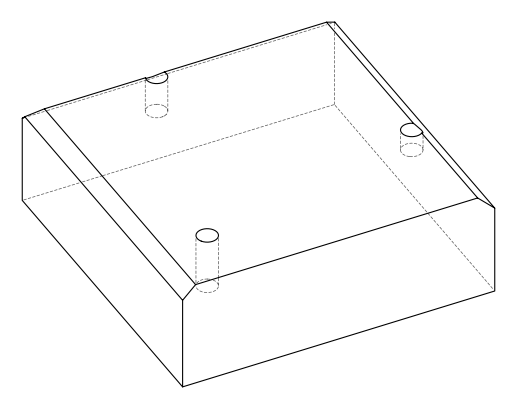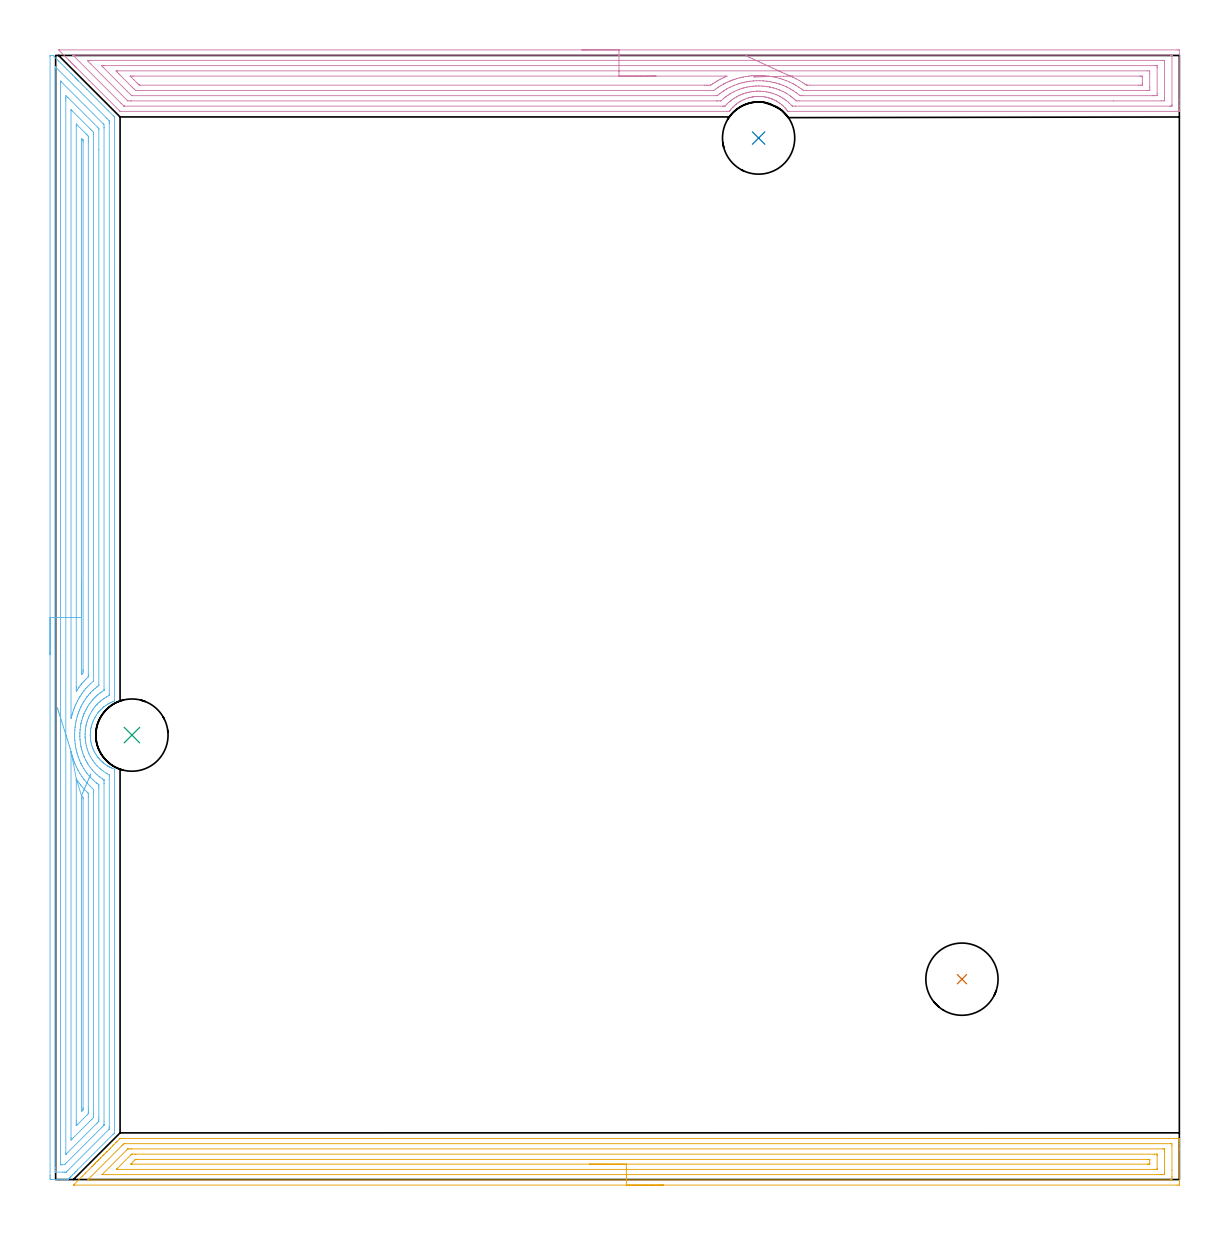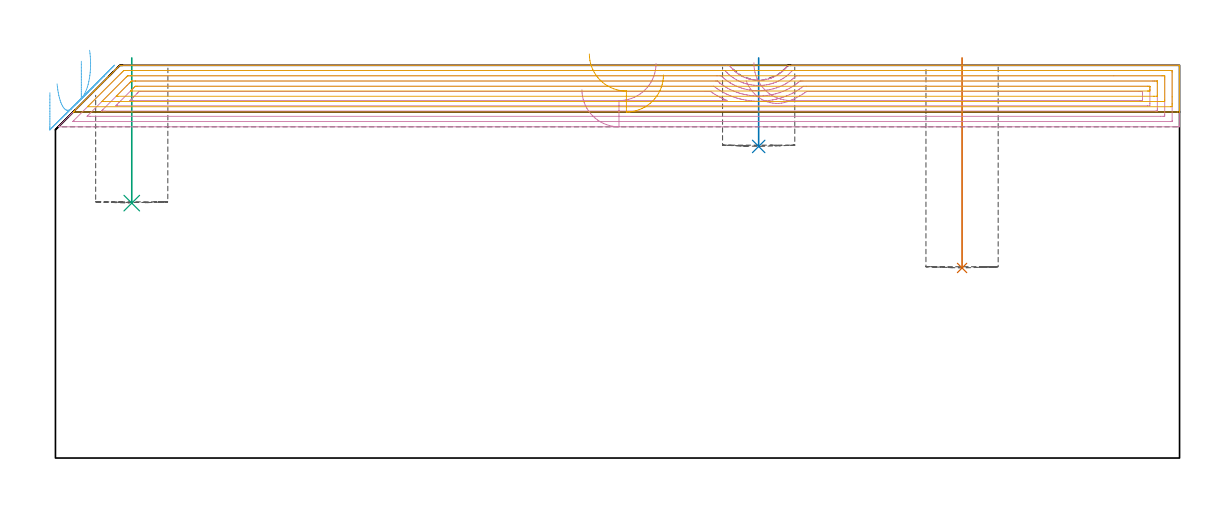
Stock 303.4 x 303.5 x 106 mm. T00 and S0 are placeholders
(PLAN: 6 operations, 1 tool changes, 43.3 min)
(1 INDEXABLE_INSERT_DRILL_BLIND_HOLE_FROM_SOLID | STEP1POCKET | NXT0302_010 | 0.23 min | 16252 mm3)
(2 INDEXABLE_INSERT_DRILL_BLIND_HOLE_FROM_SOLID_1 | STEP1POCKET_1 | NXT0302_010 | 0.1 min | 6465 mm3)
(3 INDEXABLE_INSERT_DRILL_BLIND_HOLE_FROM_SOLID_2 | STEP1POCKET_2 | NXT0302_010 | 0.16 min | 11031 mm3)
(4 AREA_MILL | FG_CHAMFER_SURFACE | UGT0205_001 | 14.56 min | 41700 mm3)
(5 AREA_MILL_1 | FG_CHAMFER_SURFACE_1 | UGT0205_001 | 11.93 min | 24036 mm3)
(6 AREA_MILL_2 | FG_CHAMFER_SURFACE_2 | UGT0205_001 | 16.34 min | 43105 mm3)
(TOOL NXT0302_010 | Index. Insert Drill 19.5mm [880-D1950L25-05] | D19.5 PA176 FL98 Z2)
(TOOL UGT0205_001 | Chamfer Mill 20 x 3 x 45 deg. | D20 FL50 Z2)
(OP 1 INDEXABLE_INSERT_DRILL_BLIND_HOLE_FROM_SOLID)
G17 G21 G94 G90
T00 M6
G54
G17 G0 G90 X244.7 Y54.1 S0 M3
G43 Z116. H1
G94 G81 G98 Z51.3 F250. R108.
G80
M5
M2
(OP 2 INDEXABLE_INSERT_DRILL_BLIND_HOLE_FROM_SOLID_1)
G17 G21 G94 G90
T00 M6
G54
G17 G0 G90 X189.8 Y281.2 S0 M3
G43 Z116. H1
G94 G81 G98 Z84.1 F250. R108.
G80
M5
M2
(OP 3 INDEXABLE_INSERT_DRILL_BLIND_HOLE_FROM_SOLID_2)
G17 G21 G94 G90
T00 M6
G54
G17 G0 G90 X20.6 Y120. S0 M3
G43 Z116. H1
G94 G81 G98 Z68.8 F250. R108.
G80
M5
M2
(OP 4 AREA_MILL)
G17 G21 G94 G90
T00 M6
G54
G17 G0 G90 X142.1 Y305. S1061 M3
G43 Z116. H0
Z99.4
G94 G1 X142.138 Z98.528 F250.
X142.252 Z97.664
X142.441 Z96.812
X142.703 Z95.98
X143.037 Z95.174
X143.44 Z94.4
X143.908 Z93.664
X144.439 Z92.972
X145.029 Z92.329
X145.672 Z91.74
X146.364 Z91.209
X147.1 Z90.74
X147.874 Z90.337
X148.68 Z90.003
X149.512 Z89.741
X150.363 Z89.552
X151.228 Z89.438
X152.1 Z89.4
X302.77
X303.262 Y304.995 Z89.403
X303.39 Y304.992 Z89.406
X303.4 Y304.86 Z89.538
Y291.433 Z102.961
Y290.036 Z104.36
Y289.678 Z104.717
Y288.961 Z105.439
Y288.727 Z105.673
X303.397 Y288.561 Z105.832
X303.39 Y288.402 Z105.988
X303.217 Y288.4 Z106.
X198.15
X197.711 Y288.407 Z105.993
X197.668 Y288.457 Z105.942
X197.632 Y288.503 Z105.896
X197.394 Y288.8 Z105.595
X197.256 Y288.974 Z105.424
X197.229 Y289.009 Z105.39
X197.155 Y289.094 Z105.305
X197.058 Y289.205 Z105.194
X196.958 Y289.312 Z105.087
X196.88 Y289.396 Z105.003
X196.591 Y289.678 Z104.718
X196.524 Y289.745 Z104.654
X196.362 Y289.903 Z104.496
X196.335 Y289.929 Z104.469
X196.288 Y289.97 Z104.427
X196.128 Y290.112 Z104.287
X196.066 Y290.164 Z104.235
X195.915 Y290.289 Z104.11
X195.559 Y290.556 Z103.842
X195.441 Y290.644 Z103.753
X195.133 Y290.848 Z103.548
X195.025 Y290.92 Z103.476
X194.668 Y291.141 Z103.257
X194.602 Y291.181 Z103.217
X194.548 Y291.212 Z103.186
X194.104 Y291.44 Z102.959
X193.68 Y291.637 Z102.76
X193.654 Y291.649 Z102.748
X193.465 Y291.726 Z102.674
X193.443 Y291.735 Z102.665
X193.233 Y291.816 Z102.578
X193.209 Y291.825 Z102.569
X192.948 Y291.919 Z102.479
X192.761 Y291.985 Z102.414
X192.501 Y292.065 Z102.334
X192.47 Y292.075 Z102.324
X191.867 Y292.219 Z102.179
X191.621 Y292.268 Z102.131
X191.421 Y292.307 Z102.092
X190.973 Y292.372 Z102.027
X190.853 Y292.384 Z102.015
X190.527 Y292.415 Z101.982
X190.103 Y292.434 Z101.955
X190.08 Y292.435 Z101.954
X189.799 Y292.439 Z101.956
X189.651 Y292.44 Z101.954
X189.633
X189.618 Z101.955
X189.548 Y292.436 Z101.956
X189.286 Y292.427 Z101.971
X189.186 Y292.423 Z101.975
X188.739 Y292.383 Z102.014
X188.315 Y292.327 Z102.07
X188.292 Y292.324 Z102.073
X188.216 Y292.311 Z102.088
X188.179 Y292.305 Z102.095
X187.845 Y292.243 Z102.155
X187.42 Y292.146 Z102.247
X187.399 Y292.142 Z102.253
X187.347 Y292.13 Z102.267
X187.199 Y292.093 Z102.307
X187.13 Y292.075 Z102.324
X186.973 Y292.021 Z102.375
X186.54 Y291.879 Z102.521
X186.505 Y291.867 Z102.532
X186.056 Y291.693 Z102.704
X185.611 Y291.495 Z102.902
X185.001 Y291.182 Z103.217
X184.718 Y291.015 Z103.384
X184.44 Y290.83 Z103.568
X184.267 Y290.715 Z103.682
X183.824 Y290.4 Z104.
X183.683 Y290.288 Z104.109
X183.406 Y290.048 Z104.351
X183.318 Y289.97 Z104.426
X183.301 Y289.956 Z104.44
X183.247 Y289.907 Z104.491
X183.057 Y289.73 Z104.668
X183.001 Y289.678 Z104.719
X182.93 Y289.613 Z104.785
X182.848 Y289.529 Z104.87
X182.719 Y289.396 Z105.003
X182.37 Y289. Z105.399
X182.207 Y288.8 Z105.596
X182.055 Y288.617 Z105.783
X182.034 Y288.591 Z105.809
X181.883 Y288.404 Z105.989
X181.161 Y288.4 Z106.
X17.525
X17.405 Y288.404 Z105.989
X17.293 Y288.506 Z105.892
X9.03 Y296.769 Z97.63
X5.587 Y300.211 Z94.185
X5.454 Y300.345 Z94.052
X5.286 Y300.513 Z93.885
X5.148 Y300.65 Z93.746
X5.006 Y300.792 Z93.605
X4.855 Y300.944 Z93.454
X4.709 Y301.089 Z93.306
X4.559 Y301.24 Z93.158
X4.424 Y301.375 Z93.023
X4.27 Y301.528 Z92.867
X4.112 Y301.687 Z92.711
X3.993 Y301.806 Z92.592
X3.831 Y301.967 Z92.428
X3.665 Y302.134 Z92.264
X3.562 Y302.237 Z92.161
X0.807 Y304.993 Z89.407
X0.983 Y305. Z89.4
X152.1
Y303.586 Z90.814
X300.982 Y303.585 Z90.815
X301.122 Y303.584 Z90.816
X301.344 Y303.58 Z90.82
X301.39 Y303.578 Z90.822
X301.395 Y303.546 Z90.854
X301.397 Y303.511 Z90.889
X301.4 Y303.312 Z91.088
Y290.146 Z104.254
X301.398 Y290.008 Z104.392
X301.394 Y289.899 Z104.501
X301.39 Y289.831 Z104.569
X301.357 Y289.821 Z104.579
X300.982 Y289.816 Z104.584
X300.842 Y289.815 Z104.585
X199.799
X199.045 Y289.82 Z104.58
X198.899 Y289.821 Z104.579
X198.787 Y289.93 Z104.47
X198.671 Y290.045 Z104.355
X198.163 Y290.556 Z103.844
X198.151 Y290.568 Z103.832
X197.808 Y290.891 Z103.509
X197.256 Y291.339 Z103.061
X197.131 Y291.433 Z102.967
X196.684 Y291.751 Z102.649
X196.362 Y291.965 Z102.435
X195.793 Y292.311 Z102.089
X195.468 Y292.481 Z101.919
X195.111 Y292.661 Z101.739
X194.574 Y292.902 Z101.498
X194.453 Y292.953 Z101.447
X194.367 Y292.986 Z101.414
X193.827 Y293.189 Z101.211
X193.68 Y293.24 Z101.16
X193.6 Y293.267 Z101.133
X193.115 Y293.406 Z100.994
X192.785 Y293.486 Z100.914
X192.389 Y293.578 Z100.822
X191.891 Y293.675 Z100.725
X191.31 Y293.76 Z100.64
X190.997 Y293.791 Z100.609
X190.336 Y293.838 Z100.562
X190.103 Y293.847 Z100.553
X189.432 Y293.848 Z100.552
X189.331 Y293.846 Z100.554
X189.306 Y293.845 Z100.555
X189.209 Y293.838 Z100.562
X188.596 Y293.79 Z100.61
X188.315 Y293.76 Z100.64
X187.804 Y293.69 Z100.71
X187.42 Y293.62 Z100.78
X187.058 Y293.544 Z100.856
X186.526 Y293.417 Z100.983
X186.344 Y293.368 Z101.032
X185.78 Y293.189 Z101.211
X185.601 Y293.129 Z101.271
X185.552 Y293.11 Z101.29
X185.051 Y292.909 Z101.491
X184.738 Y292.771 Z101.629
X184.419 Y292.624 Z101.776
X183.844 Y292.335 Z102.065
X183.827 Y292.327 Z102.073
X183.799 Y292.311 Z102.089
X183.277 Y291.989 Z102.411
X182.949 Y291.775 Z102.625
X182.745 Y291.634 Z102.766
X182.467 Y291.433 Z102.967
X182.236 Y291.256 Z103.144
X182.055 Y291.109 Z103.291
X181.758 Y290.847 Z103.553
X181.437 Y290.556 Z103.844
X181.297 Y290.422 Z103.978
X181.161 Y290.285 Z104.115
X180.866 Y289.968 Z104.432
X180.781 Y289.879 Z104.521
X180.73 Y289.826 Z104.574
X180.644 Y289.821 Z104.579
X180.267 Y289.816 Z104.584
X180.127 Y289.815 Z104.585
X18.608
X18.514 Y289.816 Z104.584
X18.467 Y289.818 Z104.582
X18.447 Y289.821 Z104.579
X18.419 Y289.84 Z104.56
X17.695 Y290.556 Z103.844
X17.525 Y290.725 Z103.675
X5.006 Y303.244 Z91.156
X4.749 Y303.506 Z90.894
X4.696 Y303.562 Z90.838
X4.682 Y303.58 Z90.82
X4.697 Y303.581 Z90.819
X4.758 Y303.583 Z90.817
X5.006 Y303.585 Z90.815
X5.145 Y303.586 Z90.814
X152.1
Y302.172 Z92.228
X298.299 Y302.171 Z92.229
X298.987 Y302.169 Z92.231
X299.194 Y302.167 Z92.233
X299.39 Y302.162 Z92.238
X299.395 Y301.967 Z92.433
X299.399 Y301.765 Z92.635
X299.4 Y292.109 Z102.291
X299.395 Y291.433 Z102.967
X299.393 Y291.238 Z103.162
X299.194 Y291.235 Z103.165
X298.507 Y291.229 Z103.171
X285.654 Y291.228 Z103.172
X200.833 Y291.229 Z103.171
X200.143 Y291.233 Z103.167
X199.939 Y291.236 Z103.164
X199.727 Y291.433 Z102.967
X199.374 Y291.76 Z102.64
X199.045 Y292.037 Z102.363
X198.704 Y292.311 Z102.089
X198.387 Y292.544 Z101.856
X198.151 Y292.714 Z101.686
X197.423 Y293.189 Z101.211
X197.256 Y293.292 Z101.108
X196.994 Y293.446 Z100.954
X196.362 Y293.763 Z100.637
X195.71 Y294.067 Z100.333
X195.468 Y294.17 Z100.23
X195.29 Y294.242 Z100.158
X194.574 Y294.499 Z99.901
X193.929 Y294.699 Z99.701
X193.68 Y294.764 Z99.636
X192.937 Y294.944 Z99.456
X192.785 Y294.975 Z99.425
X192.747 Y294.982 Z99.418
X192.272 Y295.063 Z99.337
X191.891 Y295.12 Z99.28
X191.683 Y295.149 Z99.251
X190.997 Y295.212 Z99.188
X190.703 Y295.233 Z99.167
X190.103 Y295.262 Z99.138
X189.781 Y295.26 Z99.14
X189.209 Y295.252 Z99.148
X188.913 Y295.235 Z99.165
X188.315 Y295.191 Z99.209
X188.088 Y295.167 Z99.233
X187.42 Y295.078 Z99.322
X187.303 Y295.06 Z99.34
X186.669 Y294.944 Z99.456
X186.551 Y294.92 Z99.48
X186.526 Y294.914 Z99.486
X185.836 Y294.744 Z99.656
X185.632 Y294.689 Z99.711
X185.154 Y294.536 Z99.864
X184.738 Y294.397 Z100.003
X184.494 Y294.306 Z100.094
X183.879 Y294.067 Z100.333
X183.854 Y294.056 Z100.344
X183.844 Y294.051 Z100.349
X183.251 Y293.771 Z100.629
X182.949 Y293.618 Z100.782
X182.664 Y293.469 Z100.931
X182.172 Y293.189 Z101.211
X182.099 Y293.146 Z101.254
X182.055 Y293.118 Z101.282
X181.565 Y292.793 Z101.607
X181.161 Y292.515 Z101.885
X181.042 Y292.428 Z101.972
X180.889 Y292.311 Z102.089
X180.548 Y292.035 Z102.365
X180.267 Y291.797 Z102.603
X179.643 Y291.237 Z103.163
X179.575 Y291.234 Z103.166
X179.373 Y291.231 Z103.169
X178.687 Y291.229 Z103.171
X178.478
X20.416
X20.208 Y291.23 Z103.17
X19.515 Y291.235 Z103.165
X19.474 Y291.238 Z103.162
X19.366 Y291.337 Z103.063
X19.313 Y291.386 Z103.014
X9.477 Y301.222 Z93.178
X8.735 Y301.967 Z92.433
X8.583 Y302.122 Z92.278
X8.549 Y302.168 Z92.232
X8.583 Y302.17 Z92.23
X9.269 Y302.171 Z92.229
X9.477 Y302.172 Z92.228
X152.1
Y300.757 Z93.643
X296.849
X297.25 Y300.754 Z93.646
X297.322 Y300.752 Z93.648
X297.39 Y300.748 Z93.652
X297.392 Y300.647 Z93.753
X297.4 Y300.216 Z94.184
Y293.194 Z101.206
X297.392 Y292.753 Z101.647
X297.39 Y292.65 Z101.75
X297.253 Y292.647 Z101.753
X297.066 Y292.645 Z101.755
X296.511 Y292.643 Z101.757
X296.173
X201.727
X201.388 Y292.644 Z101.756
X201.112 Y292.647 Z101.753
X200.976 Y292.65 Z101.75
X200.833 Y292.751 Z101.649
X200.585 Y292.946 Z101.454
X200.275 Y293.189 Z101.211
X199.939 Y293.443 Z100.957
X199.059 Y294.052 Z100.348
X199.037 Y294.067 Z100.333
X198.49 Y294.4 Z100.
X198.151 Y294.595 Z99.805
X197.468 Y294.944 Z99.456
X197.256 Y295.046 Z99.354
X197.062 Y295.136 Z99.264
X196.362 Y295.433 Z98.967
X195.551 Y295.74 Z98.66
X195.468 Y295.769 Z98.631
X195.306 Y295.822 Z98.578
X194.574 Y296.038 Z98.362
X194.274 Y296.116 Z98.284
X193.68 Y296.254 Z98.146
X193.123 Y296.368 Z98.032
X192.785 Y296.43 Z97.97
X192.055 Y296.539 Z97.861
X191.891 Y296.557 Z97.843
X191.065 Y296.634 Z97.766
X190.997 Y296.638 Z97.762
X190.121 Y296.682 Z97.718
X190.103
X189.237 Y296.673 Z97.727
X189.209 Y296.672 Z97.728
X188.393 Y296.623 Z97.777
X188.315 Y296.616 Z97.784
X187.584 Y296.539 Z97.861
X187.42 Y296.518 Z97.882
X186.803 Y296.428 Z97.972
X186.526 Y296.376 Z98.024
X186.056 Y296.284 Z98.116
X185.632 Y296.188 Z98.212
X185.332 Y296.117 Z98.283
X184.738 Y295.957 Z98.443
X184.632 Y295.926 Z98.474
X184.303 Y295.822 Z98.578
X183.962 Y295.706 Z98.694
X183.844 Y295.664 Z98.736
X183.318 Y295.46 Z98.94
X182.949 Y295.312 Z99.088
X182.119 Y294.944 Z99.456
X181.989 Y294.88 Z99.52
X181.433 Y294.584 Z99.816
X181.161 Y294.429 Z99.971
X180.931 Y294.292 Z100.108
X180.561 Y294.067 Z100.333
X180.383 Y293.952 Z100.448
X180.267 Y293.875 Z100.525
X179.86 Y293.588 Z100.812
X179.373 Y293.239 Z101.161
X179.344 Y293.217 Z101.183
X179.309 Y293.189 Z101.211
X178.859 Y292.816 Z101.584
X178.724 Y292.705 Z101.695
X178.674 Y292.667 Z101.733
X178.648 Y292.65 Z101.75
X178.617 Y292.648 Z101.752
X178.478 Y292.645 Z101.755
X178.14 Y292.643 Z101.757
X20.764
X20.625 Y292.645 Z101.755
X20.556 Y292.647 Z101.753
X20.525 Y292.649 Z101.751
X20.473 Y292.688 Z101.712
X20.208 Y292.944 Z101.456
X19.96 Y293.189 Z101.211
X19.313 Y293.835 Z100.565
X12.825 Y300.324 Z94.076
X12.614 Y300.538 Z93.862
X12.484 Y300.674 Z93.726
X12.411 Y300.753 Z93.647
X12.42
X12.5 Y300.755 Z93.645
X13.054 Y300.757 Z93.643
X13.392
X152.1
Y299.343 Z95.057
X294.713
X295.39 Y299.333 Z95.067
X295.399 Y298.67 Z95.73
Y294.944 Z99.456
X295.396 Y294.283 Z100.117
X295.39 Y294.067 Z100.333
X294.732 Y294.057 Z100.343
X202.631
X201.872 Y294.067 Z100.333
X201.727 Y294.172 Z100.228
X201.293 Y294.493 Z99.907
X200.833 Y294.806 Z99.594
X200.624 Y294.944 Z99.456
X199.939 Y295.382 Z99.018
X199.661 Y295.55 Z98.85
X199.173 Y295.822 Z98.578
X199.045 Y295.89 Z98.51
X198.902 Y295.962 Z98.438
X198.151 Y296.315 Z98.085
X197.272 Y296.7 Z97.7
X197.256 Y296.706 Z97.694
X197.246 Y296.71 Z97.69
X196.362 Y297.029 Z97.371
X195.864 Y297.189 Z97.211
X195.468 Y297.306 Z97.094
X194.623 Y297.529 Z96.871
X194.574 Y297.541 Z96.859
X194.417 Y297.578 Z96.822
X193.68 Y297.728 Z96.672
X193.49 Y297.764 Z96.636
X192.785 Y297.875 Z96.525
X192.429 Y297.928 Z96.472
X191.891 Y297.981 Z96.419
X191.44 Y298.021 Z96.379
X190.997 Y298.051 Z96.349
X190.489 Y298.076 Z96.324
X190.103 Y298.09 Z96.31
X189.585 Y298.086 Z96.314
X189.209 Y298.081 Z96.319
X188.721 Y298.057 Z96.343
X188.315 Y298.033 Z96.367
X187.887 Y297.998 Z96.402
X187.42 Y297.95 Z96.45
X187.081 Y297.911 Z96.489
X186.526 Y297.832 Z96.568
X186.303 Y297.797 Z96.603
X185.632 Y297.673 Z96.727
X185.551 Y297.657 Z96.743
X185.183 Y297.578 Z96.822
X184.824 Y297.493 Z96.907
X184.738 Y297.471 Z96.929
X184.123 Y297.303 Z97.097
X183.844 Y297.221 Z97.179
X183.444 Y297.093 Z97.308
X182.949 Y296.927 Z97.473
X182.78 Y296.866 Z97.534
X182.34 Y296.7 Z97.7
X182.138 Y296.619 Z97.781
X182.055 Y296.584 Z97.816
X181.52 Y296.347 Z98.053
X181.161 Y296.184 Z98.216
X180.913 Y296.066 Z98.334
X180.425 Y295.822 Z98.578
X180.322 Y295.768 Z98.632
X180.267 Y295.738 Z98.662
X179.76 Y295.442 Z98.958
X179.373 Y295.21 Z99.19
X179.208 Y295.106 Z99.294
X178.957 Y294.944 Z99.456
X178.674 Y294.752 Z99.648
X178.478 Y294.616 Z99.784
X178.157 Y294.383 Z100.017
X177.724 Y294.067 Z100.333
X177.594 Y294.058 Z100.342
X177.584 Y294.057 Z100.343
X21.996
X21.544 Y294.067 Z100.333
X21.102 Y294.499 Z99.901
X20.654 Y294.944 Z99.456
X20.208 Y295.39 Z99.01
X17.525 Y298.073 Z96.327
X17.143 Y298.456 Z95.944
X16.631 Y298.971 Z95.429
X16.277 Y299.333 Z95.067
X16.621 Y299.343 Z95.057
X16.631
X152.1
Y297.929 Z96.471
X180.804
X181.269 Y297.922 Z96.478
X181.204 Y297.88 Z96.52
X181.161 Y297.859 Z96.541
X180.964 Y297.771 Z96.629
X180.521 Y297.578 Z96.822
X180.346 Y297.5 Z96.9
X180.267 Y297.463 Z96.937
X179.744 Y297.214 Z97.186
X179.373 Y297.026 Z97.374
X179.157 Y296.912 Z97.488
X178.768 Y296.7 Z97.7
X178.585 Y296.595 Z97.805
X178.478 Y296.532 Z97.868
X178.035 Y296.257 Z98.143
X177.584 Y295.974 Z98.426
X177.492 Y295.913 Z98.487
X177.358 Y295.822 Z98.578
X176.964 Y295.553 Z98.847
X176.862 Y295.484 Z98.916
X176.69 Y295.478 Z98.922
X176.152 Y295.473 Z98.927
X175.796 Y295.472 Z98.928
X175.259 Y295.471 Z98.929
X22.771 Y295.472 Z98.928
X22.676 Y295.473 Z98.927
X22.613 Y295.476 Z98.924
X22.581 Y295.479 Z98.921
X22.561 Y295.497 Z98.903
X22.227 Y295.822 Z98.578
X21.996 Y296.052 Z98.348
X21.102 Y296.946 Z97.454
X20.47 Y297.578 Z96.822
X20.208 Y297.842 Z96.558
X20.152 Y297.906 Z96.494
X20.138 Y297.925 Z96.475
X20.14
X20.208 Y297.927 Z96.473
X20.744 Y297.929 Z96.471
X21.102
X152.1
X152.971 Z96.509
X153.836 Z96.623
X154.688 Z96.812
X155.52 Z97.074
X156.326 Z97.408
X157.1 Z97.811
X157.836 Z98.28
X158.528 Z98.811
X159.171 Z99.4
X159.76 Z100.043
X160.291 Z100.735
X160.76 Z101.471
X161.163 Z102.245
X161.497 Z103.051
X161.759 Z103.883
X161.948 Z104.735
X162.062 Z105.6
X162.1 Z106.471
G0 X188.524 Y297.711 Z106.691
G1 X188.543 Z105.819
X188.639 Y297.713 Z104.952
X188.809 Y297.717 Z104.096
X189.053 Y297.722 Z103.259
X189.369 Y297.729 Z102.446
X189.755 Y297.738 Z101.664
X190.208 Y297.747 Z100.918
X190.724 Y297.758 Z100.214
X191.299 Y297.771 Z99.559
X191.929 Y297.785 Z98.956
X192.61 Y297.799 Z98.41
X193.335 Y297.815 Z97.925
X194.1 Y297.831 Z97.506
X194.898 Y297.849 Z97.155
X195.724 Y297.866 Z96.874
X196.571 Y297.885 Z96.667
X197.433 Y297.903 Z96.535
X198.304 Y297.922 Z96.478
X198.398 Y297.924 Z96.476
X198.688 Y297.928 Z96.472
X198.896 Y297.929 Z96.471
X199.045
X292.577 Y297.928 Z96.472
X292.934 Y297.927 Z96.473
X293.292 Y297.924 Z96.476
X293.385 Y297.922 Z96.478
X293.39 Y297.852 Z96.548
X293.396 Y297.73 Z96.67
X293.398 Y297.578 Z96.822
X293.4 Y296.243 Z98.157
X293.397 Y295.822 Z98.578
X293.393 Y295.594 Z98.806
X293.39 Y295.486 Z98.914
X293.285 Y295.478 Z98.922
X292.934 Y295.475 Z98.925
X292.397 Y295.472 Z98.928
X203.516 Y295.471 Z98.929
X202.977 Y295.473 Z98.927
X202.801 Y295.476 Z98.924
X202.759 Y295.478 Z98.922
X202.711 Y295.501 Z98.899
X202.621 Y295.557 Z98.843
X202.219 Y295.822 Z98.578
X201.727 Y296.143 Z98.257
X200.842 Y296.7 Z97.7
X200.833 Y296.705 Z97.695
X200.821 Y296.712 Z97.688
X199.939 Y297.166 Z97.234
X199.081 Y297.578 Z96.822
X198.618 Y297.779 Z96.621
X198.461 Y297.85 Z96.55
X198.304 Y297.922 Z96.478
X197.56 Y298.265 Z96.176
X196.796 Y298.618 Z95.947
X196.017 Y298.977 Z95.792
X195.228 Y299.341 Z95.713
X194.435 Y299.707 Z95.709
X193.646 Y300.071 Z95.782
X192.865 Y300.431 Z95.93
X192.099 Y300.784 Z96.152
X191.354 Y301.128 Z96.447
X190.635 Y301.46 Z96.813
X189.947 Y301.777 Z97.246
X189.296 Y302.077 Z97.744
X188.688 Y302.358 Z98.302
X188.125 Y302.618 Z98.916
X187.614 Y302.854 Z99.582
X187.157 Y303.065 Z100.295
X186.758 Y303.249 Z101.048
X186.42 Y303.404 Z101.838
G0 Z116.
M5
M2
(OP 5 AREA_MILL_1)
G17 G21 G94 G90
T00 M6
G54
G17 G0 G90 X164.1 Y-1.5 S1061 M3
G43 Z116. H0
Z103.4
G94 G1 X164.062 Z102.528 F250.
X163.948 Z101.663
X163.759 Z100.812
X163.497 Z99.98
X163.163 Z99.174
X162.76 Z98.4
X162.291 Z97.664
X161.76 Z96.972
X161.171 Z96.329
X160.528 Z95.74
X159.836 Z95.208
X159.1 Z94.74
X158.326 Z94.337
X157.52 Z94.003
X156.688 Z93.741
X155.836 Z93.552
X154.972 Z93.438
X154.1 Z93.4
X4.967 Y-1.499 Z93.401
X4.923 Y-1.498 Z93.402
X4.813 Y-1.491 Z93.405
X4.89 Y-1.411 Z93.487
X4.967 Y-1.332 Z93.565
X6.05 Y-0.25 Z94.649
X7.199 Y0.9 Z95.799
X8.092 Y1.793 Z96.692
X9.768 Y3.469 Z98.367
X9.878 Y3.58 Z98.476
X10.215 Y3.915 Z98.815
X10.43 Y4.13 Z99.03
X10.655 Y4.356 Z99.254
X10.771 Y4.473 Z99.369
X11.126 Y4.826 Z99.726
X11.306 Y5.006 Z99.906
X11.543 Y5.244 Z100.142
X11.664 Y5.366 Z100.262
X12.036 Y5.736 Z100.636
X12.182 Y5.883 Z100.782
X12.724 Y6.427 Z101.321
X13.004 Y6.704 Z101.604
X13.059 Y6.759 Z101.659
X13.611 Y7.314 Z102.209
X13.897 Y7.597 Z102.497
X13.91 Y7.61 Z102.51
X14.499 Y8.201 Z103.096
X14.79 Y8.49 Z103.39
X15.386 Y9.088 Z103.984
X15.683 Y9.383 Z104.283
X16.274 Y9.976 Z104.871
X16.562 Y10.263 Z105.162
X16.576 Y10.276 Z105.176
X17.321 Y11.021 Z105.92
X17.405 Y11.101 Z105.981
X17.915 Y11.1 Z106.
X303.233
X303.39 Y11.097 Z105.988
X303.393 Y11.068 Z105.959
X303.4 Y10.702 Z105.601
Y10.343 Z105.242
Y9.68 Z104.575
Y8.461 Z103.358
Y7.905 Z102.8
Y-0.689 Z94.208
X303.398 Y-0.967 Z93.93
X303.392 Y-1.492 Z93.406
X303.317 Y-1.494 Z93.403
X302.787 Y-1.5 Z93.4
X154.1
Y-0.086 Z94.814
X8.991
X8.682 Y-0.08 Z94.82
X8.829 Y0.076 Z94.976
X8.985 Y0.236 Z95.136
X17.915 Y9.166 Z104.066
X18.175 Y9.422 Z104.322
X18.442 Y9.68 Z104.58
X18.803 Y9.686 Z104.586
X300.995
X301.39 Y9.68 Z104.58
X301.399 Y9.285 Z104.185
X301.4 Y2.582 Z97.482
Y0.807 Z95.707
X301.399 Y0.412 Z95.312
X301.39 Y-0.08 Z94.82
X301.007 Y-0.086 Z94.814
X154.1
Y1.328 Z96.228
X13.45 Y1.329 Z96.229
X12.925 Y1.33 Z96.23
X12.583 Y1.334 Z96.234
X12.557 Y1.335 Z96.235
X12.55 Y1.342 Z96.242
X12.551 Y1.347 Z96.247
X12.557 Y1.357 Z96.257
X19.105 Y7.905 Z102.805
X19.404 Y8.201 Z103.101
X19.45 Y8.243 Z103.143
X19.476 Y8.264 Z103.164
X19.518 Y8.266 Z103.166
X19.702 Y8.269 Z103.169
X20.226 Y8.271 Z103.171
X20.595
X298.847
X299.215 Y8.269 Z103.169
X299.337 Y8.267 Z103.167
X299.377 Y8.265 Z103.165
X299.39 Y8.254 Z103.154
X299.393 Y8.212 Z103.112
X299.397 Y8.09 Z102.99
X299.399 Y7.905 Z102.805
X299.4 Y7.721 Z102.621
X299.399 Y1.695 Z96.595
X299.397 Y1.513 Z96.413
X299.389 Y1.335 Z96.235
X299.215 Y1.333 Z96.233
X298.689 Y1.33 Z96.23
X298.322 Y1.329 Z96.229
X297.797 Y1.328 Z96.228
X154.1
Y2.743 Z97.643
X16.86
X16.485 Y2.744 Z97.644
X16.421 Y2.746 Z97.646
X16.407 Y2.748 Z97.648
X16.406 Y2.749 Z97.649
X16.424 Y2.77 Z97.67
X16.485 Y2.836 Z97.736
X16.558 Y2.91 Z97.81
X20.186 Y6.537 Z101.437
X20.324 Y6.672 Z101.572
X20.435 Y6.78 Z101.68
X20.509 Y6.848 Z101.748
X20.595 Y6.851 Z101.751
X20.759 Y6.854 Z101.754
X21.488 Y6.857 Z101.757
X21.649
X296.698
X297.309 Y6.852 Z101.752
X297.378 Y6.85 Z101.75
X297.39 Y6.847 Z101.747
X297.394 Y6.825 Z101.725
X297.397 Y6.775 Z101.675
X297.399 Y6.57 Z101.47
Y3.04 Z97.94
X297.396 Y2.825 Z97.725
X297.393 Y2.772 Z97.672
X297.39 Y2.751 Z97.651
X297.37 Y2.749 Z97.649
X297.264 Y2.746 Z97.646
X296.536 Y2.743 Z97.643
X296.374
X154.1
Y4.157 Z99.057
X20.795
X20.595 Y4.158 Z99.058
X20.394 Y4.161 Z99.061
X20.279 Y4.164 Z99.064
X20.389 Y4.285 Z99.185
X20.456 Y4.356 Z99.256
X21.415 Y5.316 Z100.216
X21.488 Y5.386 Z100.286
X21.537 Y5.427 Z100.327
X21.576 Y5.436 Z100.336
X21.661 Y5.439 Z100.339
X21.834 Y5.442 Z100.342
X22.18 Y5.443 Z100.343
X294.75
X294.95 Y5.442 Z100.342
X295.351 Y5.436 Z100.336
X295.391 Y5.435 Z100.335
X295.394 Y5.424 Z100.324
X295.398 Y5.393 Z100.293
X295.4 Y5.336 Z100.236
Y5.244 Z100.144
X295.399 Y4.598 Z99.498
X295.395 Y4.356 Z99.256
X295.39 Y4.196 Z99.096
X295.384 Y4.164 Z99.064
X295.285 Y4.16 Z99.06
X295.151 Y4.158 Z99.058
X294.95 Y4.157 Z99.057
X294.75
X154.1
X153.228 Z99.095
X152.363 Z99.209
X151.512 Z99.398
X150.68 Z99.66
X149.874 Z99.994
X149.1 Z100.397
X148.364 Z100.865
X147.672 Z101.396
X147.029 Z101.986
X146.44 Z102.629
X145.908 Z103.321
X145.44 Z104.057
X145.037 Z104.831
X144.703 Z105.637
X144.441 Z106.469
X144.252 Z107.32
X144.138 Z108.185
X144.1 Z109.057
G0 Z116.
M5
M2
(OP 6 AREA_MILL_2)
G17 G21 G94 G90
T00 M6
G54
G17 G0 G90 X-1.5 Y141.75 S1061 M3
G43 Z116. H0
Z98.6
G94 G1 Y141.788 Z97.728 F250.
Y141.902 Z96.864
Y142.091 Z96.012
Y142.353 Z95.18
Y142.687 Z94.374
Y143.09 Z93.6
Y143.558 Z92.864
Y144.09 Z92.172
Y144.679 Z91.529
Y145.322 Z90.94
Y146.014 Z90.409
Y146.75 Z89.94
Y147.524 Z89.537
Y148.33 Z89.203
Y149.162 Z88.941
Y150.014 Z88.752
Y150.878 Z88.638
Y151.75 Z88.6
Y303.317
X-1.497 Y303.403 Z88.603
X-1.492 Y303.499 Z88.606
X-0.733 Z89.365
X-0.696 Y303.491 Z89.403
X-0.685 Y303.484 Z89.414
X-0.666 Y303.466 Z89.433
X-0.625 Y303.426 Z89.474
X-0.247 Y303.048 Z89.85
X0.825 Y301.976 Z90.923
X4.219 Y298.582 Z94.318
X4.572 Y298.23 Z94.668
X5.045 Y297.755 Z95.145
X5.296 Y297.505 Z95.394
X5.448 Y297.355 Z95.543
X5.593 Y297.208 Z95.691
X5.743 Y297.058 Z95.841
X5.886 Y296.916 Z95.982
X6.023 Y296.779 Z96.12
X6.19 Y296.611 Z96.288
X8.426 Y294.375 Z98.524
X14.209 Y288.592 Z104.308
X15.579 Y287.222 Z105.677
X15.823 Y286.976 Z105.92
X15.896 Y286.895 Z105.989
X15.9 Y286.775 Z106.
Y129.395
X15.897 Y129.218 Z105.989
X15.666 Y129.117 Z105.763
X15.523 Y129.061 Z105.62
X15.38 Y129.004 Z105.477
X14.938 Y128.807 Z105.033
X14.647 Y128.66 Z104.741
X14.46 Y128.567 Z104.56
X14.357 Y128.515 Z104.456
X14.333 Y128.501 Z104.432
X14.209 Y128.427 Z104.305
X14.113 Y128.371 Z104.212
X14.045 Y128.33 Z104.144
X13.596 Y128.036 Z103.694
X13.154 Y127.723 Z103.254
X13.021 Y127.621 Z103.12
X13.004 Y127.607 Z103.103
X12.895 Y127.511 Z102.991
X12.815 Y127.443 Z102.913
X12.658 Y127.309 Z102.757
X12.637 Y127.29 Z102.735
X12.263 Y126.945 Z102.363
X12.046 Y126.728 Z102.146
X11.769 Y126.414 Z101.868
X11.703 Y126.339 Z101.802
X11.671 Y126.301 Z101.77
X11.519 Y126.116 Z101.617
X11.435 Y126.013 Z101.53
X11.373 Y125.94 Z101.471
X11.305 Y125.851 Z101.405
X11.292 Y125.834 Z101.392
X10.986 Y125.392 Z101.086
X10.7 Y124.94 Z100.8
X10.606 Y124.774 Z100.706
X10.482 Y124.552 Z100.581
X10.238 Y124.047 Z100.336
X10.165 Y123.874 Z100.263
X10.051 Y123.602 Z100.146
X9.937 Y123.302 Z100.036
X9.882 Y123.153 Z99.98
X9.742 Y122.708 Z99.84
X9.614 Y122.241 Z99.713
X9.602 Y122.194 Z99.701
X9.591 Y122.151 Z99.691
X9.515 Y121.759 Z99.614
X9.452 Y121.366 Z99.55
X9.45 Y121.347 Z99.548
X9.415 Y121.05 Z99.514
X9.399 Y120.919 Z99.498
X9.37 Y120.453 Z99.46
X9.353 Y120.025 Z99.448
X9.355 Y119.908 Z99.45
X9.356 Y119.885
X9.357 Y119.813 Z99.446
X9.358
X9.364 Y119.776 Z99.447
X9.368 Y119.578 Z99.458
X9.39 Y119.193 Z99.489
X9.395 Y119.131 Z99.492
X9.397 Y119.112 Z99.494
X9.41 Y118.992 Z99.509
X9.445 Y118.685 Z99.542
X9.449 Y118.665 Z99.545
X9.511 Y118.266 Z99.61
X9.591 Y117.848 Z99.691
X9.616 Y117.75 Z99.716
X9.727 Y117.343 Z99.825
X9.864 Y116.897 Z99.963
X9.928 Y116.724 Z100.026
X9.974 Y116.597 Z100.073
X10.03 Y116.449 Z100.125
X10.039 Y116.429 Z100.133
X10.145 Y116.168 Z100.243
X10.213 Y116.004 Z100.311
X10.266 Y115.889 Z100.364
X10.343 Y115.722 Z100.442
X10.482 Y115.446 Z100.581
X10.55 Y115.325 Z100.65
X10.671 Y115.11 Z100.77
X10.953 Y114.659 Z101.052
X11.068 Y114.492 Z101.165
X11.143 Y114.382 Z101.24
X11.254 Y114.216 Z101.354
X11.373 Y114.06 Z101.471
X11.435 Y113.987 Z101.531
X11.509 Y113.896 Z101.607
X11.68 Y113.687 Z101.779
X11.759 Y113.597 Z101.858
X12. Y113.323 Z102.1
X12.263 Y113.056 Z102.363
X12.608 Y112.736 Z102.706
X12.645 Y112.703 Z102.744
X12.826 Y112.547 Z102.924
X12.895 Y112.487 Z102.991
X12.961 Y112.429 Z103.059
X12.992 Y112.405 Z103.09
X13.154 Y112.279 Z103.254
X13.605 Y111.958 Z103.702
X14.045 Y111.668 Z104.144
X14.131 Y111.617 Z104.23
X14.209 Y111.571 Z104.305
X14.267 Y111.535 Z104.366
X14.313 Y111.511 Z104.412
X14.503 Y111.409 Z104.602
X14.601 Y111.357 Z104.697
X14.647 Y111.334 Z104.743
X14.891 Y111.213 Z104.989
X14.936 Y111.19 Z105.035
X15.085 Y111.125 Z105.183
X15.379 Y110.996 Z105.478
X15.828 Y110.818 Z105.925
X15.894 Y110.783 Z105.991
X15.9 Y110.617 Z106.
Y12.702
X15.896 Y12.605 Z105.989
X15.838 Y12.536 Z105.934
X15.492 Y12.192 Z105.592
X5.886 Y2.584 Z95.982
X5.524 Y2.223 Z95.623
X5.362 Y2.062 Z95.462
X5.123 Y1.822 Z95.221
X5.01 Y1.708 Z95.106
X4.572 Y1.271 Z94.671
X4.134 Y0.832 Z94.23
X4.043 Y0.742 Z94.142
X3.93 Y0.63 Z94.03
X3.842 Y0.54 Z93.938
X3.756 Y0.456 Z93.855
X3.632 Y0.332 Z93.732
X3.549 Y0.248 Z93.646
X3.47 Y0.17 Z93.569
X3.33 Y0.034 Z93.429
X3.294 Y0.006 Z93.392
X3.257 Y0.003 Z93.355
X3.208 Y0. Z93.306
X3.158 Z93.256
X2.381 Z92.475
X0.271 Z90.368
X-1.097 Z88.999
X-1.492 Y0.01 Z88.604
X-1.496 Y0.25 Z88.602
X-1.499 Y0.63 Z88.601
X-1.5 Y1.015 Z88.6
Y151.75
X-0.086 Z90.014
X-0.085 Y300.023 Z90.015
X-0.084 Y300.188 Z90.016
X-0.08 Y300.381 Z90.02
X-0.079 Y300.414 Z90.021
X-0.056 Y300.397 Z90.044
X-0.022 Y300.366 Z90.078
X0.162 Y300.188 Z90.262
X13.771 Y286.578 Z103.871
X14.462 Y285.88 Z104.562
X14.479 Y285.832 Z104.579
X14.481 Y285.789 Z104.581
X14.484 Y285.698 Z104.584
X14.485 Y285.516 Z104.585
X14.486 Y285.151 Z104.586
X14.485 Y131.183 Z104.585
X14.483 Y130.819 Z104.583
X14.481 Y130.729 Z104.581
X14.479 Y130.711 Z104.579
X14.466 Y130.701 Z104.566
X14.432 Y130.68 Z104.532
X14.322 Y130.621 Z104.422
X13.771 Y130.334 Z103.871
X13.742 Y130.319 Z103.842
X13.692 Y130.289 Z103.792
X13.204 Y129.974 Z103.304
X12.895 Y129.768 Z102.995
X12.678 Y129.616 Z102.778
X12.375 Y129.395 Z102.475
X12.179 Y129.232 Z102.279
X12.019 Y129.093 Z102.119
X11.712 Y128.814 Z101.812
X11.374 Y128.501 Z101.474
X11.258 Y128.383 Z101.358
X11.143 Y128.258 Z101.243
X10.841 Y127.914 Z100.941
X10.579 Y127.607 Z100.679
X10.439 Y127.43 Z100.539
X10.266 Y127.2 Z100.366
X10.068 Y126.915 Z100.168
X9.932 Y126.712 Z100.032
X9.72 Y126.376 Z99.82
X9.39 Y125.824 Z99.49
X9.387 Y125.818 Z99.487
X9.1 Y125.22 Z99.2
X8.968 Y124.924 Z99.068
X8.831 Y124.601 Z98.931
X8.612 Y124.03 Z98.712
X8.597 Y123.988 Z98.697
X8.587 Y123.956 Z98.687
X8.514 Y123.724 Z98.614
X8.383 Y123.27 Z98.483
X8.346 Y123.136 Z98.446
X8.265 Y122.816 Z98.365
X8.209 Y122.552 Z98.309
X8.149 Y122.241 Z98.249
X8.077 Y121.794 Z98.177
X8.023 Y121.347 Z98.123
X7.989 Y120.989 Z98.089
X7.956 Y120.453 Z98.056
X7.946 Y120.139 Z98.046
X7.955 Y119.559 Z98.055
X7.96 Y119.395 Z98.06
X7.971 Y119.219 Z98.071
X8.021 Y118.665 Z98.121
X8.075 Y118.218 Z98.175
X8.147 Y117.77 Z98.247
X8.281 Y117.114 Z98.381
X8.345 Y116.876 Z98.445
X8.514 Y116.279 Z98.614
X8.612 Y115.982 Z98.712
X8.665 Y115.828 Z98.765
X8.96 Y115.088 Z99.06
X9.085 Y114.805 Z99.185
X9.365 Y114.22 Z99.465
X9.379 Y114.194 Z99.479
X9.39 Y114.174 Z99.49
X9.924 Y113.299 Z100.024
X10.064 Y113.093 Z100.164
X10.266 Y112.798 Z100.366
X10.575 Y112.405 Z100.675
X11.143 Y111.744 Z101.243
X11.371 Y111.511 Z101.471
X12.019 Y110.911 Z102.119
X12.37 Y110.617 Z102.47
X12.895 Y110.234 Z102.995
X13.671 Y109.723 Z103.771
X13.771 Y109.665 Z103.871
X13.895 Y109.596 Z103.995
X14.29 Y109.381 Z104.39
X14.479 Y109.275 Z104.579
X14.483 Y108.995 Z104.583
X14.485 Y108.828 Z104.585
X14.486 Y108.099 Z104.586
X14.485 Y14.208 Z104.585
X14.484 Y14.043 Z104.584
X14.479 Y13.679 Z104.579
X14.477 Y13.639 Z104.577
X14.453 Y13.611 Z104.553
X14.406 Y13.558 Z104.506
X14.326 Y13.476 Z104.426
X3.257 Y2.407 Z93.357
X2.966 Y2.12 Z93.066
X2.881 Y2.04 Z92.981
X2.847 Y2.01 Z92.947
X2.787 Y2.005 Z92.887
X2.381 Y2.002 Z92.481
X1.915 Y2. Z92.015
X0.162 Y2.001 Z90.262
X-0.021 Y2.007 Z90.079
X-0.056 Y2.01 Z90.044
X-0.079 Y2.018 Z90.021
X-0.08 Y2.06 Z90.02
X-0.084 Y2.252 Z90.016
X-0.085 Y2.418 Z90.015
X-0.086 Y3.148 Z90.014
Y151.75
X1.328 Z91.428
X1.329 Y296.077 Z91.429
X1.33 Y296.438 Z91.43
X1.333 Y296.541 Z91.433
X1.335 Y296.559 Z91.435
X1.336 Y296.56 Z91.436
X1.351 Y296.547 Z91.451
X1.41 Y296.49 Z91.51
X1.505 Y296.396 Z91.605
X12.895 Y285.005 Z102.995
X12.913 Y284.986 Z103.013
X13.064 Y284.813 Z103.164
X13.07 Y284.092 Z103.17
X13.071 Y283.912 Z103.171
Y132.256
X13.07 Y132.167 Z103.17
X13.067 Y132.123 Z103.167
X13.065 Y132.105 Z103.165
X13.044 Y132.078 Z103.144
X12.955 Y132.016 Z103.055
X12.424 Y131.664 Z102.524
X12.019 Y131.381 Z102.119
X11.744 Y131.183 Z101.844
X11.412 Y130.908 Z101.512
X11.143 Y130.676 Z101.243
X10.941 Y130.495 Z101.041
X10.721 Y130.289 Z100.821
X10.491 Y130.06 Z100.591
X10.266 Y129.825 Z100.366
X10.064 Y129.601 Z100.164
X9.884 Y129.395 Z99.984
X9.659 Y129.12 Z99.759
X9.39 Y128.783 Z99.49
X9.271 Y128.623 Z99.371
X9.184 Y128.501 Z99.284
X8.912 Y128.095 Z99.012
X8.598 Y127.607 Z98.698
X8.566 Y127.554 Z98.666
X8.514 Y127.464 Z98.614
X8.247 Y126.985 Z98.347
X8.11 Y126.712 Z98.21
X7.953 Y126.391 Z98.053
X7.692 Y125.818 Z97.792
X7.675 Y125.78 Z97.775
X7.638 Y125.691 Z97.738
X7.43 Y125.136 Z97.53
X7.353 Y124.924 Z97.453
X7.208 Y124.469 Z97.308
X7.078 Y124.03 Z97.178
X7.008 Y123.779 Z97.108
X6.934 Y123.495 Z97.034
X6.852 Y123.136 Z96.952
X6.836 Y123.06 Z96.936
X6.762 Y122.673 Z96.862
X6.703 Y122.302 Z96.803
X6.695 Y122.241 Z96.795
X6.61 Y121.502 Z96.71
X6.596 Y121.347 Z96.696
X6.55 Y120.669 Z96.65
X6.541 Y120.453 Z96.641
X6.537 Y119.789 Z96.637
X6.54 Y119.559 Z96.64
X6.581 Y118.85 Z96.681
X6.597 Y118.665 Z96.697
X6.681 Y117.853 Z96.781
X6.693 Y117.77 Z96.793
X6.762 Y117.329 Z96.862
X6.852 Y116.876 Z96.952
X6.877 Y116.759 Z96.977
X6.981 Y116.324 Z97.081
X7.076 Y115.982 Z97.176
X7.206 Y115.529 Z97.306
X7.349 Y115.088 Z97.449
X7.638 Y114.318 Z97.738
X7.687 Y114.194 Z97.787
X7.721 Y114.109 Z97.821
X8.103 Y113.299 Z98.203
X8.241 Y113.021 Z98.341
X8.514 Y112.546 Z98.614
X8.597 Y112.405 Z98.697
X8.731 Y112.184 Z98.831
X9.18 Y111.511 Z99.28
X9.39 Y111.222 Z99.49
X9.886 Y110.617 Z99.986
X10.266 Y110.174 Z100.366
X10.721 Y109.723 Z100.821
X11.143 Y109.332 Z101.243
X11.736 Y108.828 Z101.836
X12.019 Y108.623 Z102.119
X12.655 Y108.179 Z102.755
X12.895 Y108.022 Z102.995
X13.028 Y107.934 Z103.128
X13.06 Y107.905 Z103.16
X13.065 Y107.887 Z103.165
X13.068 Y107.844 Z103.168
X13.07 Y107.755 Z103.17
X13.071 Y107.04 Z103.171
Y106.86
Y15.651
X13.07 Y14.937 Z103.17
X13.068 Y14.761 Z103.168
X13.065 Y14.699 Z103.165
X13.057 Y14.668 Z103.157
X13.037 Y14.645 Z103.137
X12.895 Y14.496 Z102.995
X12.671 Y14.271 Z102.771
X12.444 Y14.043 Z102.544
X2.936 Y4.535 Z93.036
X2.604 Y4.207 Z92.704
X2.487 Y4.099 Z92.587
X2.381 Y4.01 Z92.481
X1.707 Y4.001 Z91.807
X1.505 Y4. Z91.605
X1.438 Y4.001 Z91.538
X1.384 Y4.003 Z91.484
X1.349 Y4.008 Z91.449
X1.335 Y4.012 Z91.435
X1.334 Y4.028 Z91.434
X1.33 Y4.207 Z91.43
X1.329 Y4.387 Z91.429
X1.328 Y151.75 Z91.428
X2.743 Z92.843
Y291.246
X2.744 Y291.77 Z92.844
X2.746 Y292.14 Z92.846
X2.75 Y292.658 Z92.85
X3.257 Y292.19 Z93.357
X3.311 Y292.14 Z93.411
X11.358 Y284.092 Z101.458
X11.583 Y283.86 Z101.683
X11.646 Y283.793 Z101.746
X11.65 Y283.762 Z101.75
X11.654 Y283.698 Z101.754
X11.656 Y283.568 Z101.756
X11.657 Y278.022 Z101.757
Y133.603
X11.655 Y133.472 Z101.755
X11.653 Y133.407 Z101.753
X11.65 Y133.379 Z101.75
X11.634 Y133.364 Z101.734
X11.125 Y132.99 Z101.225
X11.101 Y132.972 Z101.201
X10.644 Y132.587 Z100.744
X10.266 Y132.261 Z100.366
X10.171 Y132.175 Z100.271
X10.066 Y132.078 Z100.166
X9.722 Y131.739 Z99.822
X9.39 Y131.398 Z99.49
X9.288 Y131.288 Z99.388
X9.196 Y131.183 Z99.296
X8.881 Y130.809 Z98.981
X8.514 Y130.366 Z98.614
X8.48 Y130.324 Z98.58
X8.454 Y130.289 Z98.554
X8.113 Y129.804 Z98.213
X7.832 Y129.395 Z97.932
X7.755 Y129.276 Z97.855
X7.638 Y129.089 Z97.738
X7.421 Y128.723 Z97.521
X7.292 Y128.501 Z97.392
X7.1 Y128.156 Z97.2
X6.821 Y127.607 Z96.921
X6.801 Y127.567 Z96.901
X6.762 Y127.483 Z96.862
X6.529 Y126.95 Z96.629
X6.428 Y126.712 Z96.528
X6.275 Y126.315 Z96.375
X6.088 Y125.818 Z96.188
X6.035 Y125.666 Z96.135
X5.886 Y125.204 Z95.986
X5.822 Y124.989 Z95.922
X5.804 Y124.924 Z95.904
X5.634 Y124.287 Z95.734
X5.571 Y124.03 Z95.671
X5.472 Y123.558 Z95.572
X5.393 Y123.136 Z95.493
X5.338 Y122.8 Z95.438
X5.264 Y122.241 Z95.364
X5.237 Y122.01 Z95.337
X5.175 Y121.347 Z95.275
X5.163 Y121.191 Z95.263
X5.126 Y120.453 Z95.226
X5.122 Y120.338 Z95.222
X5.124 Y119.559 Z95.224
X5.127 Y119.439 Z95.227
X5.172 Y118.665 Z95.272
X5.186 Y118.485 Z95.286
X5.262 Y117.77 Z95.362
X5.296 Y117.479 Z95.396
X5.39 Y116.876 Z95.49
X5.483 Y116.393 Z95.583
X5.573 Y115.982 Z95.673
X5.646 Y115.664 Z95.746
X5.766 Y115.211 Z95.866
X5.801 Y115.088 Z95.901
X5.886 Y114.799 Z95.986
X6.084 Y114.194 Z96.184
X6.201 Y113.872 Z96.301
X6.427 Y113.299 Z96.527
X6.525 Y113.057 Z96.625
X6.762 Y112.527 Z96.862
X6.818 Y112.405 Z96.918
X6.87 Y112.295 Z96.97
X7.133 Y111.777 Z97.233
X7.288 Y111.511 Z97.388
X7.638 Y110.926 Z97.738
X7.835 Y110.617 Z97.935
X8.238 Y110.004 Z98.338
X8.449 Y109.723 Z98.549
X8.514 Y109.641 Z98.614
X9.195 Y108.828 Z99.295
X9.39 Y108.604 Z99.49
X10.068 Y107.934 Z100.168
X10.266 Y107.753 Z100.366
X11.093 Y107.04 Z101.193
X11.143 Y107.002 Z101.243
X11.277 Y106.903 Z101.377
X11.512 Y106.733 Z101.612
X11.589 Y106.674 Z101.689
X11.651 Y106.624 Z101.751
X11.653 Y106.591 Z101.753
X11.655 Y106.517 Z101.755
X11.657 Y106.146 Z101.757
Y105.621
Y16.726
X11.655 Y16.203 Z101.755
X11.65 Y15.831 Z101.75
X11.646 Y15.706 Z101.746
X11.564 Y15.62 Z101.664
X11.458 Y15.51 Z101.558
X11.143 Y15.191 Z101.243
X11.017 Y15.065 Z101.117
X2.808 Y6.857 Z92.908
X2.794 Y6.844 Z92.894
X2.774 Y6.828 Z92.874
X2.751 Y6.811 Z92.851
X2.748 Y6.833 Z92.848
X2.746 Y6.889 Z92.846
X2.743 Y7.147 Z92.843
Y151.75
X4.157 Z94.257
X4.158 Y288.563 Z94.258
X4.164 Y288.754 Z94.264
X4.168 Y288.823 Z94.268
X4.214 Y288.782 Z94.314
X4.265 Y288.734 Z94.365
X4.439 Y288.563 Z94.539
X9.39 Y283.611 Z99.49
X9.801 Y283.198 Z99.901
X10.229 Y282.761 Z100.329
X10.242 Y282.328 Z100.342
X10.243 Y282.304 Z100.343
X10.242 Y134.76 Z100.342
X10.239 Y134.652 Z100.339
X10.236 Y134.602 Z100.336
X10.203 Y134.56 Z100.303
X9.39 Y133.846 Z99.49
X8.953 Y133.418 Z99.053
X8.512 Y132.974 Z98.612
X8.104 Y132.496 Z98.204
X7.75 Y132.078 Z97.85
X7.699 Y132.015 Z97.799
X7.638 Y131.936 Z97.738
X7.321 Y131.507 Z97.421
X7.086 Y131.183 Z97.186
X6.952 Y130.989 Z97.052
X6.762 Y130.703 Z96.862
X6.603 Y130.451 Z96.703
X6.504 Y130.289 Z96.604
X6.273 Y129.894 Z96.373
X5.985 Y129.395 Z96.085
X5.95 Y129.33 Z96.05
X5.886 Y129.205 Z95.986
X5.658 Y128.733 Z95.758
X5.549 Y128.501 Z95.649
X5.381 Y128.122 Z95.481
X5.159 Y127.607 Z95.259
X5.115 Y127.499 Z95.215
X5.01 Y127.229 Z95.11
X4.87 Y126.855 Z94.97
X4.819 Y126.712 Z94.919
X4.784 Y126.607 Z94.884
X4.65 Y126.185 Z94.75
X4.537 Y125.818 Z94.637
X4.483 Y125.635 Z94.583
X4.445 Y125.501 Z94.545
X4.288 Y124.924 Z94.388
X4.27 Y124.855 Z94.37
X4.256 Y124.799 Z94.356
X4.173 Y124.461 Z94.273
X4.158 Y124.899 Z94.258
X4.157 Y124.924 Z94.257
Y151.75
X5.571 Z95.671
X5.572 Y284.413 Z95.672
X5.574 Y284.734 Z95.674
X5.578 Y284.947 Z95.678
X5.579 Y284.962 Z95.679
X5.592 Y284.952 Z95.692
X5.631 Y284.918 Z95.731
X5.699 Y284.852 Z95.799
X8.248 Y282.304 Z98.348
X8.514 Y282.034 Z98.614
X8.818 Y281.722 Z98.918
X8.823 Y281.409 Z98.923
X8.827 Y281.09 Z98.927
X8.828 Y280.515 Z98.928
X8.829 Y280.194 Z98.929
X8.828 Y136.228 Z98.928
X8.827 Y135.941 Z98.927
X8.824 Y135.798 Z98.924
X8.822 Y135.731 Z98.922
X8.756 Y135.654 Z98.856
X8.184 Y135.097 Z98.284
X7.845 Y134.76 Z97.945
X7.743 Y134.653 Z97.843
X7.638 Y134.539 Z97.738
X7.328 Y134.183 Z97.428
X7.055 Y133.866 Z97.155
X6.921 Y133.704 Z97.021
X6.762 Y133.506 Z96.862
X6.531 Y133.207 Z96.631
X6.354 Y132.972 Z96.454
X6.157 Y132.695 Z96.257
X5.886 Y132.308 Z95.986
X5.794 Y132.172 Z95.894
X5.731 Y132.078 Z95.831
X5.674 Y131.989 Z95.774
X5.653 Y131.958 Z95.753
X5.62 Y131.91 Z95.72
X5.585 Y131.862 Z95.685
X5.578 Y131.904 Z95.678
X5.574 Y132.078 Z95.674
X5.572 Y132.188 Z95.672
X5.571 Y132.399 Z95.671
Y132.972
Y151.75
X6.985 Z97.085
Y280.515
X6.986 Y280.953 Z97.086
X6.988 Y281.026 Z97.088
X6.992 Y281.083 Z97.092
X6.994 Y281.097 Z97.094
X7.009 Y281.084 Z97.109
X7.197 Y280.898 Z97.297
X7.387 Y280.703 Z97.487
X7.408 Y280.68 Z97.508
X7.41 Y280.646 Z97.51
X7.413 Y280.588 Z97.513
X7.414 Y280.515 Z97.514
X7.415 Y280.077 Z97.515
X7.414 Y137.671 Z97.514
X7.413 Y137.443 Z97.513
X7.41 Y137.218 Z97.51
X7.403 Y136.788 Z97.503
X7.177 Y136.549 Z97.277
X7.119 Y136.489 Z97.219
X7.102 Y136.472 Z97.202
X7.005 Y136.382 Z97.105
X6.992 Y136.549 Z97.092
X6.989 Y136.78 Z97.089
X6.986 Y137.214 Z97.086
X6.985 Y151.75 Z97.085
Y152.622 Z97.123
Y153.486 Z97.237
Y154.338 Z97.426
Y155.17 Z97.688
Y155.976 Z98.022
Y156.75 Z98.425
Y157.486 Z98.894
Y158.178 Z99.425
Y158.821 Z100.014
Y159.41 Z100.657
Y159.942 Z101.35
Y160.41 Z102.085
Y160.813 Z102.859
Y161.147 Z103.665
Y161.409 Z104.497
Y161.598 Z105.349
Y161.712 Z106.214
Y161.75 Z107.085
G0 X0.444 Y127.475 Z100.981
G1 X0.529 Y127.202 Z100.157
X0.636 Y126.862 Z99.361
X0.763 Y126.456 Z98.599
X0.909 Y125.989 Z97.877
X1.074 Y125.464 Z97.2
X1.256 Y124.884 Z96.574
X1.453 Y124.254 Z96.004
X1.664 Y123.579 Z95.493
X1.888 Y122.865 Z95.045
X2.123 Y122.116 Z94.665
X2.366 Y121.338 Z94.354
X2.617 Y120.537 Z94.116
X2.873 Y119.719 Z93.951
X3.133 Y118.891 Z93.862
X3.394 Y118.059 Z93.849
X3.654 Y117.228 Z93.912
X3.911 Y116.407 Z94.051
X4.164 Y115.599 Z94.264
X4.31 Y114.991 Z94.41
X4.339 Y114.878 Z94.439
X4.535 Y114.194 Z94.635
X4.6 Y113.975 Z94.7
X4.717 Y113.598 Z94.817
X4.819 Y113.299 Z94.919
X5.01 Y112.783 Z95.11
X5.156 Y112.405 Z95.256
X5.258 Y112.152 Z95.358
X5.55 Y111.511 Z95.65
X5.886 Y110.8 Z95.986
X5.979 Y110.617 Z96.079
X6.093 Y110.405 Z96.193
X6.507 Y109.723 Z96.607
X6.762 Y109.316 Z96.862
X7.086 Y108.828 Z97.186
X7.314 Y108.499 Z97.414
X7.638 Y108.07 Z97.738
X7.698 Y107.995 Z97.798
X7.747 Y107.934 Z97.847
X8.384 Y107.173 Z98.484
X8.499 Y107.04 Z98.599
X8.514 Y107.024 Z98.614
X9.132 Y106.409 Z99.232
X9.39 Y106.162 Z99.49
X9.407 Y106.146 Z99.507
X10.236 Y105.283 Z100.336
X10.237 Y105.252 Z100.337
X10.243 Y104.381 Z100.343
Y17.644
X10.237 Y16.755 Z100.337
X10.218 Y16.726 Z100.318
X9.803 Y16.304 Z99.903
X9.39 Y15.888 Z99.49
X4.803 Y11.301 Z94.903
X4.493 Y10.994 Z94.593
X4.193 Y10.701 Z94.293
X4.166 Y10.676 Z94.266
X4.164 Y10.748 Z94.264
X4.16 Y10.944 Z94.26
X4.157 Y11.337 Z94.257
Y115.088
X4.159 Y115.415 Z94.259
X4.162 Y115.578 Z94.262
X4.164 Y115.599 Z94.264
X5.577 Y108.157 Z95.677
X5.584 Y108.151 Z95.684
X5.657 Y108.045 Z95.757
X5.886 Y107.707 Z95.986
X6.346 Y107.04 Z96.446
X6.762 Y106.506 Z96.862
X7.059 Y106.146 Z97.159
X7.638 Y105.465 Z97.738
X7.843 Y105.252 Z97.943
X8.514 Y104.58 Z98.614
X8.734 Y104.357 Z98.834
X8.808 Y104.275 Z98.908
X8.822 Y104.234 Z98.922
X8.824 Y104.196 Z98.924
X8.827 Y104.038 Z98.927
X8.829 Y103.463 Z98.929
Y103.142
Y19.087
X8.828 Y18.514 Z98.928
X8.826 Y18.196 Z98.926
X8.822 Y17.907 Z98.922
X8.812 Y17.771 Z98.912
X8.67 Y17.62 Z98.77
X8.592 Y17.54 Z98.692
X8.514 Y17.462 Z98.614
X5.99 Y14.937 Z96.09
X5.886 Y14.834 Z95.986
X5.835 Y14.784 Z95.935
X5.735 Y14.69 Z95.835
X5.578 Y14.543 Z95.678
X5.576 Y14.616 Z95.676
X5.573 Y14.937 Z95.673
X5.572 Y15.258 Z95.672
X5.571 Y15.831 Z95.671
X5.572 Y108.045 Z95.672
X5.573 Y108.11 Z95.673
X5.577 Y108.157 Z95.677
X6.991 Y103.635 Z97.091
X6.994 Z97.094
X7.028 Y103.605 Z97.128
X7.167 Y103.463 Z97.267
X7.408 Y103.191 Z97.508
X7.412 Y102.928 Z97.512
X7.414 Y102.798 Z97.514
Y19.408
Y19.197
X7.411 Y18.97 Z97.511
X7.408 Y18.857 Z97.508
X7.401 Y18.81 Z97.501
X7.077 Y18.474 Z97.177
X6.992 Y18.401 Z97.092
X6.989 Y18.427 Z97.089
X6.987 Y18.473 Z97.087
X6.985 Y19.408 Z97.085
X6.986 Y103.463 Z97.086
X6.987 Y103.598 Z97.087
X6.989 Y103.63 Z97.089
X6.991 Y103.635 Z97.091
X7.304 Y104.368 Z97.445
X7.604 Y105.07 Z97.868
X7.889 Y105.736 Z98.355
X8.155 Y106.36 Z98.903
X8.402 Y106.937 Z99.509
X8.627 Y107.464 Z100.167
X8.829 Y107.936 Z100.872
X9.006 Y108.35 Z101.619
X9.156 Y108.702 Z102.403
X9.279 Y108.99 Z103.217
X9.374 Y109.212 Z104.056
X9.44 Y109.366 Z104.912
X9.476 Y109.45 Z105.78
X9.482 Y109.465 Z106.652
X9.459 Y109.41 Z107.522
X9.405 Y109.285 Z108.384
X9.323 Y109.091 Z109.231
X9.211 Y108.831 Z110.056
G0 Z116.
M5
M2
